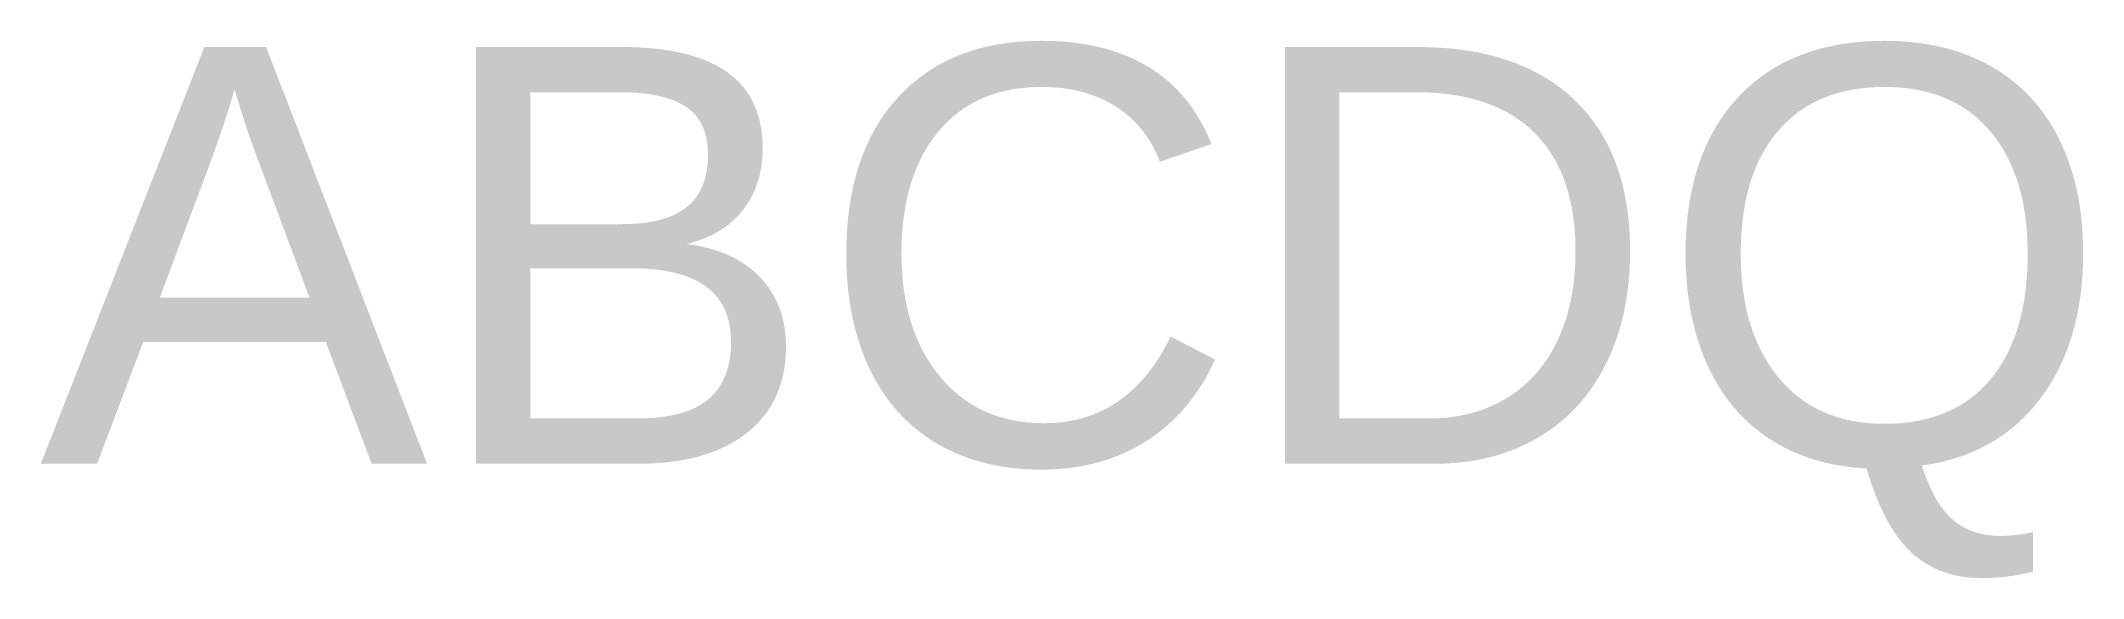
# Model space of a CAD drawing. Header units: millimetres. Extents: x 1 to 980, y -34 to 224.
import ezdxf

# ---------------------------------------------------------------- set-up
doc = ezdxf.new("R2010")
doc.units = ezdxf.units.MM
doc.styles.get("Standard").update_dxf_attribs({"font": 'arial.ttf'})

msp = doc.modelspace()

# ---------------------------------------------------------------- texts
at = {"insert": (0.12, 221.01), "char_height": 200, "attachment_point": 1}
msp.add_mtext_dynamic_manual_height_columns('ABCDQ', width=2181.4585, gutter_width=12.5, heights=[0], dxfattribs=at)

doc.saveas('drawing.dxf')
